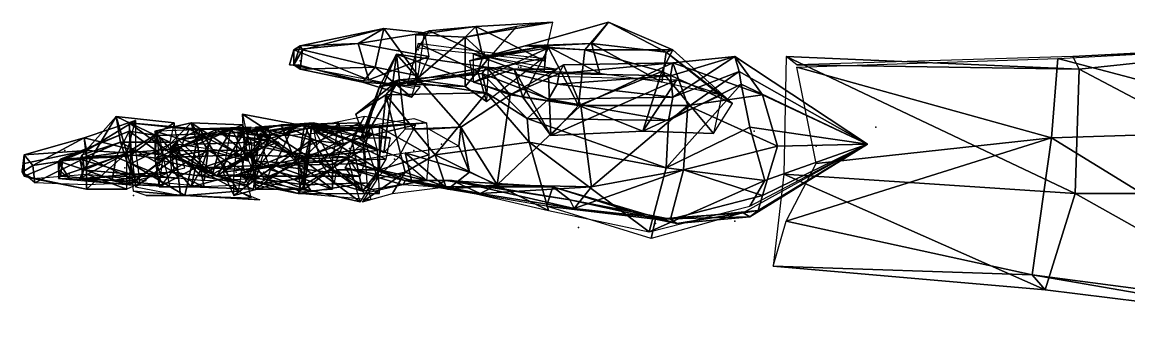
# Model space of a CAD drawing. Extents: x 4.9 to 9.1, y -6.1 to 13.5.
# Drawn here: x 5.632 to 6.493, y -3.671 to -3.438 of the extents above; entities that cross this region are included whole.
import ezdxf

# ---------------------------------------------------------------- set-up
doc = ezdxf.new("R2010")
doc.units = 0
doc.layers.get('0').update_dxf_attribs({"linetype": 'CONTINUOUS'})

msp = doc.modelspace()

# ---------------------------------------------------------------- linework, layer by layer
at = {"color": 0}
for p in [(5.93986, -3.45953, -2.27), (5.84819, -3.46786, -2.295), (5.93653, -3.46786, -2.30167), (5.93653, -3.46953, -2.30167), (5.93819, -3.46786, -2.27167), (6.01819, -3.47286, -2.29833), (6.01986, -3.47286, -2.31), (5.93319, -3.47453, -2.33333), (6.07986, -3.47786, -2.41167), (5.73153, -3.52453, -2.50333), (5.74986, -3.51953, -2.58667), (5.80653, -3.52453, -2.35167), (6.20153, -3.52286, -2.34), (6.29653, -3.51953, -2.44333), (5.73986, -3.52953, -2.36167), (5.74319, -3.53286, -2.365), (5.80653, -3.53286, -2.49667), (5.81486, -3.53286, -2.57667), (5.95819, -3.53286, -2.585), (5.66486, -3.53786, -2.58667), (5.71653, -3.54119, -2.46333), (5.74319, -3.53786, -2.39167), (5.74319, -3.53786, -2.39167), (5.79653, -3.54119, -2.48333), (5.80486, -3.54119, -2.37667), (5.80486, -3.54119, -2.37667), (5.81653, -3.54119, -2.58), (5.85486, -3.53786, -2.54667), (5.87819, -3.53953, -2.44333), (5.88653, -3.53619, -2.50167), (5.88819, -3.53453, -2.44167), (5.90486, -3.53953, -2.505), (5.93653, -3.53786, -2.555), (6.24986, -3.53453, -2.445), (6.24986, -3.53453, -2.445), (5.67819, -3.54453, -2.39167), (5.71153, -3.55119, -2.43833), (5.71653, -3.54453, -2.46333), (5.73819, -3.54453, -2.52333), (5.73819, -3.54953, -2.41167), (5.74153, -3.54453, -2.52167), (5.78819, -3.54786, -2.43), (5.79319, -3.54786, -2.45667), (5.81153, -3.54453, -2.52167), (5.81153, -3.54453, -2.52), (5.87653, -3.54286, -2.56), (5.87653, -3.54953, -2.55833), (5.89653, -3.54786, -2.37), (5.92153, -3.54453, -2.54), (5.63153, -3.55286, -2.47), (5.66819, -3.55619, -2.53167), (5.79819, -3.55453, -2.45333), (5.80153, -3.55619, -2.40333), (5.81986, -3.55453, -2.54333), (5.88819, -3.55453, -2.36833), (5.71819, -3.57286, -2.475), (6.18653, -3.59286, -2.375), (6.06486, -3.59786, -2.41333), (6.12486, -3.59453, -2.395), (6.12486, -3.59453, -2.395)]:
    msp.add_point(p, dxfattribs=at)
for points in [[(6.04486, -3.43786, -2.30333), (5.97653, -3.44953, -2.32), (5.98486, -3.44119, -2.3)], [(5.97653, -3.44953, -2.32), (6.04486, -3.43786, -2.30333), (6.01653, -3.44119, -2.33333)], [(5.98486, -3.44119, -2.3), (6.03819, -3.46786, -2.27667), (6.04486, -3.43786, -2.30333)], [(6.02319, -3.45619, -2.34333), (6.08819, -3.43786, -2.35), (6.07486, -3.45453, -2.38667)], [(6.02319, -3.45619, -2.34333), (6.06986, -3.45953, -2.28667), (6.08819, -3.43786, -2.35)], [(6.13819, -3.45953, -2.35333), (6.08819, -3.43786, -2.35), (6.06986, -3.45953, -2.28667)], [(6.13319, -3.46119, -2.39), (6.07486, -3.45453, -2.38667), (6.08819, -3.43786, -2.35)], [(6.08819, -3.43786, -2.35), (6.13819, -3.45953, -2.35333), (6.13319, -3.46119, -2.39)], [(5.91319, -3.44286, -2.27833), (5.84819, -3.45619, -2.3), (5.84986, -3.45953, -2.29)], [(5.84819, -3.45619, -2.3), (5.91319, -3.44286, -2.27833), (5.89319, -3.45453, -2.32667)], [(5.84986, -3.45953, -2.29), (5.90653, -3.47286, -2.27667), (5.91319, -3.44286, -2.27833)], [(5.94486, -3.44619, -2.28333), (5.89319, -3.45453, -2.32667), (5.91319, -3.44286, -2.27833)], [(5.89319, -3.45453, -2.32667), (5.94486, -3.44619, -2.28333), (5.94819, -3.46453, -2.325)], [(5.93986, -3.47953, -2.27167), (5.91319, -3.44286, -2.27833), (5.90653, -3.47286, -2.27667)], [(5.91319, -3.44286, -2.27833), (5.93986, -3.47953, -2.27167), (5.94486, -3.44619, -2.28333)], [(5.98486, -3.44119, -2.3), (5.93819, -3.44786, -2.325), (5.94819, -3.44453, -2.29833)], [(5.93819, -3.44786, -2.325), (5.98486, -3.44119, -2.3), (5.97653, -3.44953, -2.32)], [(5.98986, -3.46286, -2.27667), (5.94819, -3.44453, -2.29833), (5.93986, -3.45786, -2.27833)], [(5.94819, -3.44453, -2.29833), (5.98986, -3.46286, -2.27667), (5.98486, -3.44119, -2.3)], [(5.97653, -3.44953, -2.32), (6.01653, -3.44119, -2.33333), (5.99486, -3.46619, -2.335)], [(6.03819, -3.46786, -2.27667), (5.98486, -3.44119, -2.3), (5.98986, -3.46286, -2.27667)], [(5.89319, -3.45453, -2.32667), (5.84319, -3.45953, -2.30833), (5.84819, -3.45619, -2.3)], [(5.84319, -3.45953, -2.30833), (5.89319, -3.45453, -2.32667), (5.90153, -3.48286, -2.325)], [(5.84319, -3.47119, -2.30333), (5.84819, -3.45619, -2.3), (5.84319, -3.45953, -2.30833)], [(5.84319, -3.47119, -2.30333), (5.84986, -3.45953, -2.29), (5.84819, -3.45619, -2.3)], [(5.94819, -3.46453, -2.325), (5.90153, -3.48286, -2.325), (5.89319, -3.45453, -2.32667)], [(5.98653, -3.47619, -2.27333), (5.93986, -3.45453, -2.275), (5.93153, -3.48619, -2.27667)], [(5.97653, -3.44953, -2.32), (5.93819, -3.48286, -2.32667), (5.93819, -3.44786, -2.325)], [(5.93819, -3.48286, -2.32667), (5.97653, -3.44953, -2.32), (5.97653, -3.48786, -2.32)], [(5.93986, -3.45453, -2.275), (5.98653, -3.47619, -2.27333), (5.99153, -3.46119, -2.275)], [(5.99486, -3.46619, -2.335), (5.97653, -3.48786, -2.32), (5.97653, -3.44953, -2.32)], [(6.03986, -3.45619, -2.385), (5.99153, -3.46453, -2.38167), (5.97986, -3.46786, -2.35833)], [(5.97986, -3.46786, -2.35833), (6.02319, -3.45619, -2.34333), (6.03986, -3.45619, -2.385)], [(5.97986, -3.46786, -2.35833), (6.04153, -3.45786, -2.28167), (6.02319, -3.45619, -2.34333)], [(5.99153, -3.46453, -2.38167), (6.03986, -3.45619, -2.385), (6.03819, -3.47619, -2.41)], [(6.07486, -3.45453, -2.38667), (6.03986, -3.45619, -2.385), (6.02319, -3.45619, -2.34333)], [(6.06986, -3.45953, -2.28667), (6.02319, -3.45619, -2.34333), (6.04153, -3.45786, -2.28167)], [(6.08153, -3.47786, -2.41833), (6.03819, -3.47619, -2.41), (6.03986, -3.45619, -2.385)], [(6.03986, -3.45619, -2.385), (6.07486, -3.45453, -2.38667), (6.08153, -3.47786, -2.41833)], [(6.12986, -3.48453, -2.41833), (6.08153, -3.47786, -2.41833), (6.07486, -3.45453, -2.38667)], [(6.07486, -3.45453, -2.38667), (6.13319, -3.46119, -2.39), (6.12986, -3.48453, -2.41833)], [(6.43819, -3.46619, -2.465), (6.65486, -3.45453, -2.46833), (6.64653, -3.52119, -2.53)], [(6.44986, -3.46453, -2.46167), (6.64319, -3.45453, -2.335), (6.65486, -3.45619, -2.47)], [(6.64319, -3.45453, -2.335), (6.44986, -3.46453, -2.46167), (6.45486, -3.47453, -2.35333)], [(6.45486, -3.47453, -2.35333), (6.63819, -3.57119, -2.285), (6.64319, -3.45453, -2.335)], [(5.84319, -3.47119, -2.30333), (5.84319, -3.45953, -2.30833), (5.83986, -3.47119, -2.31167)], [(5.90153, -3.48286, -2.325), (5.83986, -3.47119, -2.31167), (5.84319, -3.45953, -2.30833)], [(5.84319, -3.47119, -2.30333), (5.84819, -3.47453, -2.28833), (5.84986, -3.45953, -2.29)], [(5.90653, -3.47286, -2.27667), (5.84986, -3.45953, -2.29), (5.84819, -3.47453, -2.28833)], [(5.92319, -3.46286, -2.51), (5.91319, -3.53953, -2.53167), (5.89486, -3.52953, -2.47)], [(5.89486, -3.52953, -2.47), (5.90986, -3.48786, -2.43333), (5.92319, -3.46286, -2.51)], [(5.90153, -3.48286, -2.325), (5.94819, -3.46453, -2.325), (5.93653, -3.48953, -2.32167)], [(5.99319, -3.47286, -2.47833), (5.92319, -3.46286, -2.51), (5.90986, -3.48786, -2.43333)], [(5.92319, -3.46286, -2.51), (5.92986, -3.52119, -2.535), (5.91319, -3.53953, -2.53167)], [(5.92986, -3.52119, -2.535), (5.92319, -3.46286, -2.51), (5.97319, -3.51953, -2.57167)], [(6.01153, -3.49453, -2.575), (5.97319, -3.51953, -2.57167), (5.92319, -3.46286, -2.51)], [(5.92319, -3.46286, -2.51), (5.99319, -3.47286, -2.47833), (6.01153, -3.49453, -2.575)], [(6.04153, -3.45786, -2.28167), (5.97986, -3.46786, -2.35833), (5.98319, -3.48453, -2.34)], [(5.98319, -3.48453, -2.34), (6.02153, -3.49619, -2.28), (6.04153, -3.45786, -2.28167)], [(6.01486, -3.47453, -2.34167), (5.98319, -3.48453, -2.34), (5.98319, -3.46286, -2.38333)], [(5.98319, -3.46286, -2.38333), (6.04819, -3.47453, -2.405), (6.01486, -3.47453, -2.34167)], [(6.03653, -3.46619, -2.27833), (5.99153, -3.46119, -2.275), (5.98653, -3.47619, -2.27333)], [(6.06486, -3.50286, -2.28667), (6.04153, -3.45786, -2.28167), (6.02153, -3.49619, -2.28)], [(6.04153, -3.45786, -2.28167), (6.06486, -3.50286, -2.28667), (6.06986, -3.45953, -2.28667)], [(6.12986, -3.47619, -2.29833), (6.06986, -3.45953, -2.28667), (6.06486, -3.50286, -2.28667)], [(6.06986, -3.45953, -2.28667), (6.12986, -3.47619, -2.29833), (6.13819, -3.45953, -2.35333)], [(6.18486, -3.50119, -2.35333), (6.13819, -3.45953, -2.35333), (6.12986, -3.47619, -2.29833)], [(6.17486, -3.49453, -2.38), (6.12986, -3.48453, -2.41833), (6.13319, -3.46119, -2.39)], [(6.18486, -3.50119, -2.35333), (6.13319, -3.46119, -2.39), (6.13819, -3.45953, -2.35333)], [(6.13319, -3.46119, -2.39), (6.18486, -3.50119, -2.35333), (6.17486, -3.49453, -2.38)], [(6.18653, -3.46453, -2.44333), (6.13653, -3.47953, -2.39667), (6.13819, -3.49619, -2.38)], [(6.18653, -3.46453, -2.44333), (6.13819, -3.46953, -2.43667), (6.13653, -3.47953, -2.39667)], [(6.13819, -3.46953, -2.43667), (6.18653, -3.46453, -2.44333), (6.20819, -3.49453, -2.51833)], [(6.13819, -3.49619, -2.38), (6.18986, -3.47619, -2.4), (6.18653, -3.46453, -2.44333)], [(6.28986, -3.53286, -2.44667), (6.18653, -3.46453, -2.44333), (6.18986, -3.47619, -2.4)], [(6.28986, -3.53286, -2.44667), (6.20819, -3.49453, -2.51833), (6.18653, -3.46453, -2.44333)], [(6.45153, -3.57119, -2.32), (6.22653, -3.46453, -2.35667), (6.22486, -3.55619, -2.345)], [(6.22653, -3.46453, -2.35667), (6.45153, -3.57119, -2.32), (6.45486, -3.47453, -2.35333)], [(6.45486, -3.47453, -2.35333), (6.23486, -3.47119, -2.47167), (6.22653, -3.46453, -2.35667)], [(6.23486, -3.47119, -2.47167), (6.45486, -3.47453, -2.35333), (6.44986, -3.46453, -2.46167)], [(5.84319, -3.47119, -2.30333), (5.84653, -3.47119, -2.30833), (5.84819, -3.47453, -2.28833)], [(5.89653, -3.48453, -2.29167), (5.84819, -3.47453, -2.28833), (5.84653, -3.47119, -2.30833)], [(5.84653, -3.47119, -2.30833), (5.89319, -3.48286, -2.32167), (5.89653, -3.48453, -2.29167)], [(5.84819, -3.47453, -2.28833), (5.89653, -3.48453, -2.29167), (5.90653, -3.47286, -2.27667)], [(5.93486, -3.49619, -2.29), (5.90653, -3.47286, -2.27667), (5.89653, -3.48453, -2.29167)], [(5.90653, -3.47286, -2.27667), (5.93486, -3.49619, -2.29), (5.93986, -3.47953, -2.27167)], [(5.90986, -3.48786, -2.43333), (5.98986, -3.47786, -2.39833), (5.99319, -3.47286, -2.47833)], [(5.97653, -3.48786, -2.32), (5.99486, -3.46619, -2.335), (5.99319, -3.49953, -2.31833)], [(5.98653, -3.47619, -2.27333), (5.99319, -3.49953, -2.31833), (6.03653, -3.46619, -2.27833)], [(6.04153, -3.49786, -2.37), (5.99319, -3.47286, -2.47833), (5.98986, -3.47786, -2.39833)], [(6.04986, -3.47786, -2.43333), (6.01153, -3.49453, -2.575), (5.99319, -3.47286, -2.47833)], [(5.99319, -3.47286, -2.47833), (6.04819, -3.48619, -2.39333), (6.04986, -3.47786, -2.43333)], [(5.99319, -3.47286, -2.47833), (6.04153, -3.49786, -2.37), (6.04819, -3.48619, -2.39333)], [(6.01153, -3.49453, -2.575), (6.05319, -3.47119, -2.48), (6.06653, -3.50286, -2.555)], [(6.01153, -3.49453, -2.575), (6.04986, -3.47786, -2.43333), (6.05319, -3.47119, -2.48)], [(6.13819, -3.46953, -2.43667), (6.05319, -3.47119, -2.48), (6.04986, -3.47786, -2.43333)], [(6.04986, -3.47786, -2.43333), (6.13653, -3.47953, -2.39667), (6.13819, -3.46953, -2.43667)], [(6.13819, -3.46953, -2.43667), (6.06653, -3.50286, -2.555), (6.05319, -3.47119, -2.48)], [(6.06653, -3.50286, -2.555), (6.13819, -3.46953, -2.43667), (6.14986, -3.50286, -2.54)], [(6.20819, -3.49453, -2.51833), (6.14986, -3.50286, -2.54), (6.13819, -3.46953, -2.43667)], [(6.23486, -3.47286, -2.47), (6.43819, -3.46619, -2.465), (6.43319, -3.52786, -2.51833)], [(6.43319, -3.52786, -2.51833), (6.24986, -3.54786, -2.505), (6.23486, -3.47286, -2.47)], [(6.64653, -3.52119, -2.53), (6.43319, -3.52786, -2.51833), (6.43819, -3.46619, -2.465)], [(5.98986, -3.47786, -2.39833), (5.90986, -3.48786, -2.43333), (5.92486, -3.48286, -2.41167)], [(5.92486, -3.48286, -2.41167), (5.99319, -3.49286, -2.37333), (5.98986, -3.47786, -2.39833)], [(5.93153, -3.48619, -2.27667), (5.97653, -3.48786, -2.32), (5.98653, -3.47619, -2.27333)], [(5.99319, -3.49953, -2.31833), (5.98653, -3.47619, -2.27333), (5.97653, -3.48786, -2.32)], [(5.98319, -3.48453, -2.34), (6.01486, -3.47453, -2.34167), (6.02153, -3.49619, -2.28)], [(6.02486, -3.51286, -2.30833), (5.98986, -3.47786, -2.39833), (5.99319, -3.49286, -2.37333)], [(5.98986, -3.47786, -2.39833), (6.02486, -3.51286, -2.30833), (6.04153, -3.49786, -2.37)], [(6.04153, -3.47953, -2.44), (6.01486, -3.47453, -2.34167), (6.04819, -3.47453, -2.405)], [(6.04319, -3.52619, -2.29667), (6.02153, -3.49619, -2.28), (6.01486, -3.47453, -2.34167)], [(6.01486, -3.47453, -2.34167), (6.04153, -3.47953, -2.44), (6.04319, -3.52619, -2.29667)], [(6.14153, -3.48286, -2.415), (6.04319, -3.52619, -2.29667), (6.04153, -3.47953, -2.44)], [(6.13653, -3.47953, -2.39667), (6.04986, -3.47786, -2.43333), (6.04819, -3.48619, -2.39333)], [(6.04819, -3.48619, -2.39333), (6.13819, -3.49619, -2.38), (6.13653, -3.47953, -2.39667)], [(6.06486, -3.50286, -2.28667), (6.11486, -3.52286, -2.305), (6.12986, -3.47619, -2.29833)], [(6.16986, -3.52453, -2.33167), (6.12986, -3.47619, -2.29833), (6.11486, -3.52286, -2.305)], [(6.12986, -3.47619, -2.29833), (6.16986, -3.52453, -2.33167), (6.18486, -3.50119, -2.35333)], [(6.18986, -3.47619, -2.4), (6.13819, -3.49619, -2.38), (6.13486, -3.51453, -2.34167)], [(6.13486, -3.51453, -2.34167), (6.19153, -3.48619, -2.38667), (6.18986, -3.47619, -2.4)], [(6.28986, -3.53286, -2.44667), (6.18986, -3.47619, -2.4), (6.19153, -3.48619, -2.38667)], [(6.63819, -3.57119, -2.285), (6.45486, -3.47453, -2.35333), (6.45153, -3.57119, -2.32)], [(5.92486, -3.48286, -2.41167), (5.89819, -3.52786, -2.41167), (5.89153, -3.50953, -2.36167)], [(5.89153, -3.50953, -2.36167), (5.91486, -3.49453, -2.36333), (5.92486, -3.48286, -2.41167)], [(5.94153, -3.48786, -2.32833), (5.89653, -3.48453, -2.29167), (5.89319, -3.48286, -2.32167)], [(5.90986, -3.48786, -2.43333), (5.89486, -3.52953, -2.47), (5.89819, -3.52786, -2.41167)], [(5.89653, -3.48453, -2.29167), (5.94153, -3.48786, -2.32833), (5.93486, -3.49619, -2.29)], [(5.89819, -3.52786, -2.41167), (5.92486, -3.48286, -2.41167), (5.90986, -3.48786, -2.43333)], [(5.99319, -3.49286, -2.37333), (5.92486, -3.48286, -2.41167), (5.91486, -3.49453, -2.36333)], [(5.97653, -3.48786, -2.32), (5.93153, -3.48619, -2.27667), (5.93819, -3.48286, -2.32667)], [(6.13819, -3.49619, -2.38), (6.04819, -3.48619, -2.39333), (6.04153, -3.49786, -2.37)], [(6.04319, -3.52619, -2.29667), (6.14153, -3.48286, -2.415), (6.11486, -3.52286, -2.305)], [(6.17653, -3.49453, -2.39), (6.11486, -3.52286, -2.305), (6.14153, -3.48286, -2.415)], [(6.19153, -3.48619, -2.38667), (6.13486, -3.51453, -2.34167), (6.13319, -3.55119, -2.32167)], [(6.13319, -3.55119, -2.32167), (6.19819, -3.51953, -2.35833), (6.19153, -3.48619, -2.38667)], [(6.28986, -3.53286, -2.44667), (6.19153, -3.48619, -2.38667), (6.19819, -3.51953, -2.35833)], [(5.91486, -3.49453, -2.36333), (5.89153, -3.50953, -2.36167), (5.90819, -3.55953, -2.345)], [(5.90819, -3.55953, -2.345), (5.92986, -3.55453, -2.34), (5.91486, -3.49453, -2.36333)], [(5.91486, -3.49453, -2.36333), (5.95319, -3.54119, -2.335), (5.99319, -3.49286, -2.37333)], [(5.95319, -3.54119, -2.335), (5.91486, -3.49453, -2.36333), (5.92986, -3.55453, -2.34)], [(6.02653, -3.53119, -2.30667), (5.99319, -3.49286, -2.37333), (5.95319, -3.54119, -2.335)], [(5.97319, -3.51953, -2.57167), (6.01153, -3.49453, -2.575), (6.00153, -3.56453, -2.575)], [(5.99319, -3.49286, -2.37333), (6.02653, -3.53119, -2.30667), (6.02486, -3.51286, -2.30833)], [(6.06653, -3.50286, -2.555), (6.00153, -3.56453, -2.575), (6.01153, -3.49453, -2.575)], [(6.02153, -3.49619, -2.28), (6.04319, -3.52619, -2.29667), (6.06486, -3.50286, -2.28667)], [(6.13486, -3.51453, -2.34167), (6.04153, -3.49786, -2.37), (6.02486, -3.51286, -2.30833)], [(6.04153, -3.49786, -2.37), (6.13486, -3.51453, -2.34167), (6.13819, -3.49619, -2.38)], [(6.11486, -3.52286, -2.305), (6.17653, -3.49453, -2.39), (6.16986, -3.52453, -2.33167)], [(6.14986, -3.50286, -2.54), (6.20819, -3.49453, -2.51833), (6.21986, -3.53453, -2.52)], [(6.28986, -3.53286, -2.44667), (6.21986, -3.53453, -2.52), (6.20819, -3.49453, -2.51833)], [(6.00153, -3.56453, -2.575), (6.06653, -3.50286, -2.555), (6.07486, -3.56619, -2.565)], [(6.11486, -3.52286, -2.305), (6.06486, -3.50286, -2.28667), (6.04319, -3.52619, -2.29667)], [(6.14986, -3.50286, -2.54), (6.07486, -3.56619, -2.565), (6.06653, -3.50286, -2.555)], [(6.07486, -3.56619, -2.565), (6.14986, -3.50286, -2.54), (6.14653, -3.55286, -2.54333)], [(6.21986, -3.53453, -2.52), (6.14653, -3.55286, -2.54333), (6.14986, -3.50286, -2.54)], [(5.70486, -3.51119, -2.38167), (5.67819, -3.54119, -2.38167), (5.67986, -3.55286, -2.37833)], [(5.67819, -3.54119, -2.38167), (5.70486, -3.51119, -2.38167), (5.70819, -3.53119, -2.41333)], [(5.67986, -3.55286, -2.37833), (5.71319, -3.53953, -2.365), (5.70486, -3.51119, -2.38167)], [(5.71986, -3.51453, -2.47833), (5.67986, -3.52786, -2.48167), (5.68153, -3.53786, -2.44)], [(5.67986, -3.52786, -2.48167), (5.71986, -3.51453, -2.47833), (5.71986, -3.53786, -2.48667)], [(5.68153, -3.53786, -2.44), (5.71319, -3.53953, -2.435), (5.71986, -3.51453, -2.47833)], [(5.74986, -3.51619, -2.37333), (5.70486, -3.51119, -2.38167), (5.71319, -3.53953, -2.365)], [(5.74653, -3.53119, -2.41333), (5.70819, -3.53119, -2.41333), (5.70486, -3.51119, -2.38167)], [(5.70486, -3.51119, -2.38167), (5.74986, -3.51619, -2.37333), (5.74653, -3.53119, -2.41333)], [(5.71319, -3.53953, -2.365), (5.75319, -3.53619, -2.35667), (5.74986, -3.51619, -2.37333)], [(5.75153, -3.54286, -2.43167), (5.71486, -3.51619, -2.45833), (5.71653, -3.53786, -2.43667)], [(5.76986, -3.52119, -2.47833), (5.71653, -3.54786, -2.48667), (5.71486, -3.51619, -2.45833)], [(5.71486, -3.51619, -2.45833), (5.76153, -3.52119, -2.46167), (5.76986, -3.52119, -2.47833)], [(5.71486, -3.51619, -2.45833), (5.75153, -3.54286, -2.43167), (5.76153, -3.52119, -2.46167)], [(5.76319, -3.51619, -2.375), (5.73486, -3.52286, -2.36833), (5.73486, -3.54453, -2.35833)], [(5.73486, -3.52286, -2.36833), (5.76319, -3.51619, -2.375), (5.76819, -3.53286, -2.41333)], [(5.73486, -3.54453, -2.35833), (5.77653, -3.53786, -2.35667), (5.76319, -3.51619, -2.375)], [(5.80819, -3.54619, -2.35167), (5.76319, -3.51619, -2.375), (5.77653, -3.53786, -2.35667)], [(5.80319, -3.51786, -2.36667), (5.76819, -3.53286, -2.41333), (5.76319, -3.51619, -2.375)], [(5.76319, -3.51619, -2.375), (5.80819, -3.54619, -2.35167), (5.80319, -3.51786, -2.36667)], [(5.85653, -3.51953, -2.36333), (5.80319, -3.50953, -2.36333), (5.80819, -3.53286, -2.35333)], [(5.85486, -3.54286, -2.405), (5.80486, -3.54119, -2.40667), (5.80319, -3.50953, -2.36333)], [(5.80319, -3.50953, -2.36333), (5.85653, -3.51953, -2.36333), (5.85486, -3.54286, -2.405)], [(5.85819, -3.51619, -2.525), (5.81319, -3.51953, -2.53833), (5.81486, -3.52786, -2.5)], [(5.81319, -3.51953, -2.53833), (5.85819, -3.51619, -2.525), (5.85153, -3.54619, -2.54)], [(5.81486, -3.52786, -2.5), (5.85819, -3.51953, -2.49333), (5.85819, -3.51619, -2.525)], [(5.89486, -3.51619, -2.465), (5.84153, -3.53953, -2.47), (5.83319, -3.51786, -2.47)], [(5.83319, -3.51786, -2.47), (5.89819, -3.52119, -2.42333), (5.89486, -3.51619, -2.465)], [(5.84153, -3.53953, -2.47), (5.89486, -3.51619, -2.465), (5.88486, -3.54286, -2.46833)], [(5.87819, -3.51619, -2.55333), (5.85153, -3.51786, -2.56167), (5.84653, -3.54786, -2.54833)], [(5.84653, -3.54786, -2.54833), (5.87319, -3.54619, -2.54167), (5.87819, -3.51619, -2.55333)], [(5.91486, -3.54453, -2.525), (5.85153, -3.54619, -2.54), (5.85819, -3.51619, -2.525)], [(5.85153, -3.51786, -2.56167), (5.87819, -3.51619, -2.55333), (5.88153, -3.53286, -2.59167)], [(5.85819, -3.51953, -2.555), (5.88819, -3.52953, -2.54167), (5.89819, -3.51119, -2.555)], [(5.89819, -3.52786, -2.48833), (5.85819, -3.51619, -2.525), (5.85819, -3.51953, -2.49333)], [(5.85819, -3.51619, -2.525), (5.91819, -3.52786, -2.515), (5.91486, -3.54453, -2.525)], [(5.85819, -3.51619, -2.525), (5.89819, -3.52786, -2.48833), (5.91819, -3.52786, -2.515)], [(5.93819, -3.51786, -2.53833), (5.89819, -3.51119, -2.555), (5.88819, -3.52953, -2.54167)], [(5.89319, -3.51953, -2.55333), (5.93653, -3.51286, -2.53833), (5.94653, -3.51619, -2.56667)], [(5.94653, -3.51619, -2.56667), (5.90986, -3.51953, -2.58167), (5.89319, -3.51953, -2.55333)], [(5.90986, -3.51953, -2.58167), (5.94653, -3.51619, -2.56667), (5.94819, -3.54119, -2.58333)], [(6.13319, -3.55119, -2.32167), (6.02486, -3.51286, -2.30833), (6.02653, -3.53119, -2.30667)], [(6.02486, -3.51286, -2.30833), (6.13319, -3.55119, -2.32167), (6.13486, -3.51453, -2.34167)], [(5.71486, -3.52286, -2.51667), (5.66153, -3.54453, -2.53333), (5.66319, -3.54453, -2.51667)], [(5.66153, -3.54453, -2.53333), (5.71486, -3.52286, -2.51667), (5.71653, -3.54119, -2.55)], [(5.66319, -3.54453, -2.51667), (5.70486, -3.54286, -2.50333), (5.71486, -3.52286, -2.51667)], [(5.73819, -3.53953, -2.49833), (5.71486, -3.52286, -2.51667), (5.70486, -3.54286, -2.50333)], [(5.73653, -3.52619, -2.51333), (5.71653, -3.54119, -2.55), (5.71486, -3.52286, -2.51667)], [(5.71486, -3.52286, -2.51667), (5.73819, -3.53953, -2.49833), (5.73653, -3.52619, -2.51333)], [(5.71653, -3.54786, -2.48667), (5.76986, -3.52119, -2.47833), (5.75819, -3.57286, -2.48167)], [(5.78319, -3.52119, -2.505), (5.73653, -3.52286, -2.51667), (5.73486, -3.54453, -2.5)], [(5.73486, -3.54453, -2.5), (5.76653, -3.55119, -2.49667), (5.78319, -3.52119, -2.505)], [(5.76819, -3.53286, -2.41333), (5.74653, -3.53619, -2.41333), (5.73486, -3.52286, -2.36833)], [(5.77986, -3.52453, -2.535), (5.73819, -3.52619, -2.54667), (5.73653, -3.52619, -2.515)], [(5.73653, -3.52619, -2.515), (5.78153, -3.52453, -2.50333), (5.77986, -3.52453, -2.535)], [(5.77986, -3.52453, -2.535), (5.74153, -3.54119, -2.55333), (5.73819, -3.52619, -2.54667)], [(5.74153, -3.54119, -2.55333), (5.77986, -3.52453, -2.535), (5.77153, -3.55119, -2.55167)], [(5.79486, -3.52119, -2.57333), (5.75319, -3.52953, -2.58667), (5.74653, -3.53786, -2.58)], [(5.74653, -3.53786, -2.58), (5.78486, -3.53786, -2.56333), (5.79486, -3.52119, -2.57333)], [(5.80153, -3.54119, -2.42667), (5.76153, -3.52119, -2.46167), (5.75153, -3.54286, -2.43167)], [(5.75319, -3.52953, -2.58667), (5.79486, -3.52119, -2.57333), (5.80486, -3.52286, -2.59833)], [(5.80486, -3.52286, -2.59833), (5.75319, -3.52953, -2.59333), (5.75319, -3.52953, -2.58667)], [(5.75319, -3.52953, -2.59333), (5.80486, -3.52286, -2.59833), (5.78319, -3.55786, -2.59167)], [(5.79986, -3.56953, -2.48), (5.75819, -3.57286, -2.48167), (5.76986, -3.52119, -2.47833)], [(5.76153, -3.52119, -2.46167), (5.80986, -3.51953, -2.44667), (5.80819, -3.52119, -2.45833)], [(5.76153, -3.52119, -2.46167), (5.80153, -3.54119, -2.42667), (5.80986, -3.51953, -2.44667)], [(5.80819, -3.52119, -2.45833), (5.76986, -3.52119, -2.47833), (5.76153, -3.52119, -2.46167)], [(5.81653, -3.54953, -2.48667), (5.78319, -3.52119, -2.505), (5.76653, -3.55119, -2.49667)], [(5.76819, -3.53286, -2.41333), (5.80319, -3.51786, -2.36667), (5.80986, -3.53119, -2.40833)], [(5.76986, -3.52119, -2.47833), (5.80819, -3.52119, -2.45833), (5.79986, -3.56953, -2.48)], [(5.83153, -3.53119, -2.53833), (5.77153, -3.55119, -2.55167), (5.77986, -3.52453, -2.535)], [(5.82319, -3.52953, -2.5), (5.77986, -3.52453, -2.535), (5.78153, -3.52453, -2.50333)], [(5.77986, -3.52453, -2.535), (5.82319, -3.52953, -2.5), (5.83153, -3.53119, -2.53833)], [(5.78319, -3.52119, -2.505), (5.81653, -3.54953, -2.48667), (5.82319, -3.52786, -2.49667)], [(5.82486, -3.52786, -2.6), (5.78319, -3.55786, -2.59167), (5.80486, -3.52286, -2.59833)], [(5.80653, -3.54453, -2.55333), (5.79486, -3.52119, -2.57333), (5.78486, -3.53786, -2.56333)], [(5.84153, -3.52119, -2.43333), (5.79319, -3.52453, -2.44), (5.78819, -3.55453, -2.42667)], [(5.78819, -3.55453, -2.42667), (5.82819, -3.54953, -2.42333), (5.84153, -3.52119, -2.43333)], [(5.82319, -3.51953, -2.565), (5.80486, -3.52286, -2.59833), (5.79486, -3.52119, -2.57333)], [(5.79486, -3.52119, -2.57333), (5.80653, -3.54453, -2.55333), (5.82319, -3.51953, -2.565)], [(5.83319, -3.51786, -2.47), (5.79986, -3.52619, -2.47667), (5.79986, -3.52453, -2.43833)], [(5.79986, -3.52619, -2.47667), (5.83319, -3.51786, -2.47), (5.84153, -3.53953, -2.47)], [(5.79986, -3.52453, -2.43833), (5.83653, -3.52619, -2.435), (5.83319, -3.51786, -2.47)], [(5.80486, -3.52286, -2.59833), (5.82319, -3.51953, -2.565), (5.82319, -3.52119, -2.59)], [(5.80486, -3.52286, -2.59833), (5.82319, -3.52119, -2.59), (5.82486, -3.52786, -2.6)], [(5.80819, -3.53286, -2.35333), (5.85486, -3.54286, -2.35167), (5.85653, -3.51953, -2.36333)], [(5.85153, -3.54619, -2.54), (5.81153, -3.55286, -2.54667), (5.81319, -3.51953, -2.53833)], [(5.84653, -3.54786, -2.54833), (5.81986, -3.52286, -2.56333), (5.81153, -3.54619, -2.555)], [(5.85153, -3.51786, -2.56167), (5.81319, -3.51953, -2.58333), (5.81986, -3.52286, -2.56333)], [(5.81319, -3.51953, -2.58333), (5.85153, -3.51786, -2.56167), (5.85653, -3.52953, -2.59833)], [(5.85653, -3.52953, -2.59833), (5.82486, -3.55286, -2.59833), (5.81319, -3.51953, -2.58333)], [(5.84653, -3.54453, -2.48667), (5.81653, -3.52453, -2.5), (5.81319, -3.55119, -2.49)], [(5.81653, -3.52453, -2.5), (5.84653, -3.54453, -2.48667), (5.85486, -3.51786, -2.49333)], [(5.81986, -3.52286, -2.56333), (5.84653, -3.54786, -2.54833), (5.85153, -3.51786, -2.56167)], [(5.89819, -3.54786, -2.41), (5.84153, -3.52119, -2.43333), (5.82819, -3.54953, -2.42333)], [(5.89819, -3.52119, -2.42333), (5.83319, -3.51786, -2.47), (5.83653, -3.52619, -2.435)], [(5.84153, -3.52119, -2.43333), (5.89819, -3.54786, -2.41), (5.89653, -3.51953, -2.425)], [(5.90486, -3.52453, -2.48833), (5.85486, -3.51786, -2.49333), (5.84653, -3.54453, -2.48667)], [(5.84653, -3.54453, -2.48667), (5.88486, -3.54286, -2.47667), (5.90486, -3.52453, -2.48833)], [(5.88153, -3.53286, -2.59167), (5.85653, -3.52953, -2.59833), (5.85153, -3.51786, -2.56167)], [(5.90319, -3.51786, -2.36333), (5.85486, -3.54286, -2.405), (5.85653, -3.51953, -2.36333)], [(5.85486, -3.54286, -2.405), (5.90319, -3.51786, -2.36333), (5.89819, -3.53619, -2.40167)], [(5.90819, -3.53786, -2.345), (5.85653, -3.51953, -2.36333), (5.85486, -3.54286, -2.35167)], [(5.85653, -3.51953, -2.36333), (5.90819, -3.53786, -2.345), (5.90319, -3.51786, -2.36333)], [(5.88819, -3.52953, -2.54167), (5.85819, -3.51953, -2.555), (5.86319, -3.54619, -2.54333)], [(5.90986, -3.51953, -2.58167), (5.85986, -3.52286, -2.58833), (5.86153, -3.52119, -2.55833)], [(5.85986, -3.52286, -2.58833), (5.90986, -3.51953, -2.58167), (5.90986, -3.55286, -2.59)], [(5.90986, -3.55286, -2.59), (5.87653, -3.55286, -2.595), (5.85986, -3.52286, -2.58833)], [(5.86153, -3.52119, -2.55833), (5.89319, -3.51953, -2.55333), (5.90986, -3.51953, -2.58167)], [(5.88819, -3.52953, -2.54167), (5.92486, -3.54286, -2.53167), (5.93819, -3.51786, -2.53833)], [(5.94819, -3.54119, -2.58333), (5.90986, -3.55286, -2.59), (5.90986, -3.51953, -2.58167)], [(5.97319, -3.51953, -2.57167), (5.94819, -3.52119, -2.58333), (5.92986, -3.52119, -2.535)], [(5.97319, -3.51953, -2.57167), (5.97153, -3.53453, -2.57833), (5.94819, -3.52119, -2.58333)], [(5.97153, -3.53453, -2.57833), (5.97319, -3.51953, -2.57167), (5.97986, -3.55453, -2.58)], [(6.00153, -3.56453, -2.575), (5.97986, -3.55453, -2.58), (5.97319, -3.51953, -2.57167)], [(6.13319, -3.55119, -2.32167), (6.20986, -3.56119, -2.36167), (6.19819, -3.51953, -2.35833)], [(6.28986, -3.53286, -2.44667), (6.19819, -3.51953, -2.35833), (6.20986, -3.56119, -2.36167)], [(6.43319, -3.52786, -2.51833), (6.64653, -3.52119, -2.53), (6.65819, -3.66619, -2.48667)], [(5.67986, -3.52786, -2.48167), (5.63986, -3.54953, -2.47833), (5.63319, -3.54119, -2.47333)], [(5.63319, -3.54119, -2.47333), (5.68153, -3.53786, -2.44), (5.67986, -3.52786, -2.48167)], [(5.63986, -3.54953, -2.47833), (5.67986, -3.52786, -2.48167), (5.68153, -3.54286, -2.48667)], [(5.70819, -3.53119, -2.41333), (5.67653, -3.54453, -2.4), (5.67819, -3.54119, -2.38167)], [(5.67653, -3.54453, -2.4), (5.70819, -3.53119, -2.41333), (5.71653, -3.55619, -2.40833)], [(5.71986, -3.53786, -2.48667), (5.68153, -3.54286, -2.48667), (5.67986, -3.52786, -2.48167)], [(5.74986, -3.55453, -2.40667), (5.71653, -3.55619, -2.40833), (5.70819, -3.53119, -2.41333)], [(5.70819, -3.53119, -2.41333), (5.74653, -3.53119, -2.41333), (5.74986, -3.55453, -2.40667)], [(5.71653, -3.54119, -2.55), (5.73653, -3.52619, -2.51333), (5.74153, -3.54453, -2.555)], [(5.74819, -3.53453, -2.58833), (5.74653, -3.53786, -2.58), (5.75319, -3.52953, -2.58667)], [(5.74653, -3.53619, -2.41333), (5.76819, -3.53286, -2.41333), (5.77153, -3.55786, -2.40667)], [(5.74819, -3.53453, -2.58833), (5.74653, -3.53953, -2.58833), (5.75153, -3.53286, -2.58167)], [(5.77986, -3.55619, -2.575), (5.75153, -3.53286, -2.58167), (5.74653, -3.53953, -2.58833)], [(5.74819, -3.53453, -2.58833), (5.75319, -3.52953, -2.59333), (5.74986, -3.53786, -2.59167)], [(5.74819, -3.53453, -2.58833), (5.75319, -3.52953, -2.58667), (5.75319, -3.52953, -2.59333)], [(5.78319, -3.55786, -2.59167), (5.74986, -3.53786, -2.59167), (5.75319, -3.52953, -2.59333)], [(5.75153, -3.53286, -2.58167), (5.77986, -3.55619, -2.575), (5.78486, -3.53786, -2.565)], [(5.80986, -3.53119, -2.40833), (5.77153, -3.55786, -2.40667), (5.76819, -3.53286, -2.41333)], [(5.77153, -3.55786, -2.40667), (5.80986, -3.53119, -2.40833), (5.81153, -3.55619, -2.40667)], [(5.77153, -3.55119, -2.55167), (5.83153, -3.53119, -2.53833), (5.81319, -3.55286, -2.545)], [(5.78319, -3.55786, -2.59167), (5.82486, -3.52786, -2.6), (5.80486, -3.56286, -2.565)], [(5.84153, -3.53953, -2.47), (5.79653, -3.55786, -2.47833), (5.79986, -3.52619, -2.47667)], [(5.85486, -3.54286, -2.35167), (5.80819, -3.53286, -2.35333), (5.81319, -3.56453, -2.37833)], [(5.82486, -3.55286, -2.59833), (5.85653, -3.52953, -2.59833), (5.84986, -3.55953, -2.58667)], [(5.87319, -3.55286, -2.59167), (5.84986, -3.55953, -2.58667), (5.85653, -3.52953, -2.59833)], [(5.85653, -3.52953, -2.59833), (5.88153, -3.53286, -2.59167), (5.87319, -3.55286, -2.59167)], [(5.86319, -3.54619, -2.54333), (5.89653, -3.56953, -2.555), (5.88819, -3.52953, -2.54167)], [(5.92486, -3.54286, -2.53167), (5.88819, -3.52953, -2.54167), (5.89653, -3.56953, -2.555)], [(5.95319, -3.54119, -2.335), (6.04153, -3.58453, -2.405), (6.02653, -3.53119, -2.30667)], [(6.11986, -3.60119, -2.43), (6.02653, -3.53119, -2.30667), (6.04153, -3.58453, -2.405)], [(6.02653, -3.53119, -2.30667), (6.11986, -3.60119, -2.43), (6.13319, -3.55119, -2.32167)], [(6.28986, -3.53286, -2.44667), (6.19319, -3.58619, -2.40667), (6.19819, -3.58953, -2.455)], [(6.28986, -3.53286, -2.44667), (6.20986, -3.56119, -2.36167), (6.19819, -3.58119, -2.40667)], [(6.28986, -3.53286, -2.44667), (6.19819, -3.58953, -2.455), (6.20486, -3.58453, -2.475)], [(6.28986, -3.53286, -2.44667), (6.20486, -3.58453, -2.475), (6.20819, -3.57286, -2.50667)], [(6.28986, -3.53286, -2.44667), (6.20819, -3.57286, -2.50667), (6.21986, -3.53453, -2.52)], [(6.22653, -3.59286, -2.49), (6.43319, -3.52786, -2.51833), (6.41819, -3.63453, -2.485)], [(6.43319, -3.52786, -2.51833), (6.22653, -3.59286, -2.49), (6.24986, -3.54786, -2.505)], [(6.65819, -3.66619, -2.48667), (6.41819, -3.63453, -2.485), (6.43319, -3.52786, -2.51833)], [(5.63153, -3.55453, -2.47), (5.63319, -3.54119, -2.47333), (5.63986, -3.54953, -2.47833)], [(5.63153, -3.55453, -2.47), (5.63319, -3.54786, -2.45833), (5.63319, -3.54119, -2.47333)], [(5.68153, -3.53786, -2.44), (5.63319, -3.54786, -2.45833), (5.63319, -3.55786, -2.46167)], [(5.68153, -3.53786, -2.44), (5.63319, -3.54119, -2.47333), (5.63319, -3.54786, -2.45833)], [(5.63319, -3.55786, -2.46167), (5.68153, -3.56786, -2.45667), (5.68153, -3.53786, -2.44)], [(5.71653, -3.54119, -2.55), (5.65986, -3.54619, -2.54167), (5.66153, -3.54453, -2.53333)], [(5.65986, -3.54619, -2.54167), (5.71653, -3.54119, -2.55), (5.71486, -3.56453, -2.535)], [(5.71319, -3.53953, -2.365), (5.67986, -3.55286, -2.37833), (5.67653, -3.55953, -2.4)], [(5.67653, -3.55953, -2.4), (5.71986, -3.56119, -2.39833), (5.71319, -3.53953, -2.365)], [(5.67986, -3.55119, -2.39333), (5.67819, -3.54119, -2.38167), (5.67653, -3.54453, -2.4)], [(5.67986, -3.55119, -2.39333), (5.67986, -3.55286, -2.37833), (5.67819, -3.54119, -2.38167)], [(5.71319, -3.53953, -2.435), (5.68153, -3.53786, -2.44), (5.68153, -3.56786, -2.45667)], [(5.68153, -3.54286, -2.48667), (5.71986, -3.53786, -2.48667), (5.72319, -3.56286, -2.47667)], [(5.68153, -3.56786, -2.45667), (5.71319, -3.56786, -2.45167), (5.71319, -3.53953, -2.435)], [(5.70486, -3.54286, -2.50333), (5.73653, -3.55619, -2.50167), (5.73819, -3.53953, -2.49833)], [(5.75319, -3.53619, -2.35667), (5.71319, -3.53953, -2.365), (5.71986, -3.56119, -2.39833)], [(5.74153, -3.54453, -2.555), (5.71486, -3.56453, -2.535), (5.71653, -3.54119, -2.55)], [(5.75153, -3.54286, -2.43167), (5.71653, -3.53786, -2.43667), (5.71986, -3.56619, -2.45167)], [(5.71986, -3.56119, -2.39833), (5.75819, -3.55119, -2.39333), (5.75319, -3.53619, -2.35667)], [(5.77653, -3.53786, -2.35667), (5.73486, -3.54453, -2.35833), (5.73986, -3.55786, -2.38833)], [(5.76319, -3.56619, -2.535), (5.73819, -3.56619, -2.52833), (5.74153, -3.54119, -2.55333)], [(5.73986, -3.55786, -2.38833), (5.77319, -3.56119, -2.38667), (5.77653, -3.53786, -2.35667)], [(5.74153, -3.54119, -2.55333), (5.77153, -3.55119, -2.55167), (5.76319, -3.56619, -2.535)], [(5.74819, -3.53453, -2.58833), (5.74986, -3.53786, -2.59167), (5.74653, -3.53953, -2.58833)], [(5.77153, -3.55786, -2.40667), (5.74819, -3.55453, -2.405), (5.74653, -3.53619, -2.41333)], [(5.78319, -3.55786, -2.59167), (5.74653, -3.53953, -2.58833), (5.74986, -3.53786, -2.59167)], [(5.74653, -3.53953, -2.58833), (5.78319, -3.55786, -2.59167), (5.77986, -3.55619, -2.575)], [(5.75153, -3.54286, -2.43167), (5.80986, -3.57453, -2.44833), (5.80153, -3.54119, -2.42667)], [(5.81486, -3.55953, -2.38333), (5.77653, -3.53786, -2.35667), (5.77319, -3.56119, -2.38667)], [(5.77653, -3.53786, -2.35667), (5.81486, -3.55953, -2.38333), (5.80819, -3.54619, -2.35167)], [(5.81486, -3.53786, -2.55667), (5.78486, -3.53786, -2.565), (5.77986, -3.55619, -2.575)], [(5.77986, -3.55619, -2.575), (5.80486, -3.56286, -2.565), (5.81486, -3.53786, -2.55667)], [(5.79653, -3.55786, -2.47833), (5.84153, -3.53953, -2.47), (5.85153, -3.55786, -2.47333)], [(5.85153, -3.56453, -2.39333), (5.80153, -3.55786, -2.39667), (5.80486, -3.54119, -2.40667)], [(5.80486, -3.54119, -2.40667), (5.85486, -3.54286, -2.405), (5.85153, -3.56453, -2.39333)], [(5.88486, -3.54286, -2.46833), (5.85153, -3.55786, -2.47333), (5.84153, -3.53953, -2.47)], [(5.89819, -3.53619, -2.40167), (5.85153, -3.56453, -2.39333), (5.85486, -3.54286, -2.405)], [(5.85153, -3.56453, -2.39333), (5.89819, -3.53619, -2.40167), (5.89986, -3.56286, -2.39333)], [(5.85486, -3.54286, -2.35167), (5.90986, -3.57119, -2.38), (5.90819, -3.53786, -2.345)], [(5.93486, -3.56119, -2.48667), (5.88653, -3.54619, -2.47667), (5.92986, -3.53953, -2.535)], [(5.90986, -3.55286, -2.59), (5.94819, -3.54119, -2.58333), (5.94653, -3.56119, -2.57667)], [(5.97986, -3.55453, -2.58), (5.92986, -3.53953, -2.535), (5.97153, -3.53453, -2.57833)], [(5.92986, -3.53953, -2.535), (5.96319, -3.56786, -2.54833), (5.93486, -3.56119, -2.48667)], [(5.92986, -3.53953, -2.535), (5.97986, -3.55453, -2.58), (5.96319, -3.56786, -2.54833)], [(5.92986, -3.55453, -2.34), (5.96153, -3.56619, -2.37333), (5.95319, -3.54119, -2.335)], [(6.04153, -3.58453, -2.405), (5.95319, -3.54119, -2.335), (5.96153, -3.56619, -2.37333)], [(6.14653, -3.55286, -2.54333), (6.21986, -3.53453, -2.52), (6.20819, -3.57286, -2.50667)], [(5.63153, -3.55453, -2.47), (5.63319, -3.55786, -2.46167), (5.63319, -3.54786, -2.45833)], [(5.63153, -3.55453, -2.47), (5.63986, -3.54953, -2.47833), (5.64153, -3.56286, -2.485)], [(5.68153, -3.54286, -2.48667), (5.64153, -3.56286, -2.485), (5.63986, -3.54953, -2.47833)], [(5.64153, -3.56286, -2.485), (5.68153, -3.54286, -2.48667), (5.68153, -3.56453, -2.48333)], [(5.65986, -3.55286, -2.535), (5.66153, -3.54453, -2.53333), (5.65986, -3.54619, -2.54167)], [(5.65986, -3.55286, -2.535), (5.66319, -3.54453, -2.51667), (5.66153, -3.54453, -2.53333)], [(5.65986, -3.55286, -2.535), (5.66153, -3.55786, -2.52333), (5.66319, -3.54453, -2.51667)], [(5.65986, -3.55286, -2.535), (5.65986, -3.54619, -2.54167), (5.66819, -3.55953, -2.54)], [(5.71486, -3.56453, -2.535), (5.66819, -3.55953, -2.54), (5.65986, -3.54619, -2.54167)], [(5.70486, -3.54286, -2.50333), (5.66319, -3.54453, -2.51667), (5.66153, -3.55786, -2.52333)], [(5.66153, -3.55786, -2.52333), (5.70153, -3.56119, -2.51167), (5.70486, -3.54286, -2.50333)], [(5.67986, -3.55119, -2.39333), (5.67653, -3.54453, -2.4), (5.67819, -3.55286, -2.4)], [(5.71653, -3.55619, -2.40833), (5.67819, -3.55286, -2.4), (5.67653, -3.54453, -2.4)], [(5.67986, -3.55119, -2.39333), (5.67653, -3.55953, -2.4), (5.67986, -3.55286, -2.37833)], [(5.67986, -3.55119, -2.39333), (5.67819, -3.55286, -2.4), (5.67819, -3.55953, -2.40167)], [(5.72319, -3.56286, -2.47667), (5.68153, -3.56453, -2.48333), (5.68153, -3.54286, -2.48667)], [(5.73653, -3.55619, -2.50167), (5.70486, -3.54286, -2.50333), (5.70153, -3.56119, -2.51167)], [(5.71486, -3.56453, -2.535), (5.74153, -3.54453, -2.555), (5.74653, -3.56619, -2.52)], [(5.75819, -3.57286, -2.48167), (5.71819, -3.56953, -2.48167), (5.71653, -3.54786, -2.48667)], [(5.71986, -3.56619, -2.45167), (5.75486, -3.57286, -2.44833), (5.75153, -3.54286, -2.43167)], [(5.76653, -3.55119, -2.49667), (5.73486, -3.54453, -2.5), (5.73819, -3.56619, -2.52833)], [(5.73819, -3.56619, -2.52833), (5.76319, -3.56619, -2.535), (5.76653, -3.55119, -2.49667)], [(5.80986, -3.57453, -2.44833), (5.75153, -3.54286, -2.43167), (5.75486, -3.57286, -2.44833)], [(5.81319, -3.55286, -2.545), (5.76319, -3.56619, -2.535), (5.77153, -3.55119, -2.55167)], [(5.81153, -3.56786, -2.525), (5.76653, -3.55119, -2.49667), (5.76319, -3.56619, -2.535)], [(5.76653, -3.55119, -2.49667), (5.81153, -3.56786, -2.525), (5.81653, -3.54953, -2.48667)], [(5.82819, -3.54953, -2.42333), (5.78819, -3.55453, -2.42667), (5.79653, -3.57286, -2.47833)], [(5.79653, -3.57286, -2.47833), (5.85153, -3.55786, -2.47333), (5.82819, -3.54953, -2.42333)], [(5.81153, -3.55286, -2.54667), (5.85153, -3.54619, -2.54), (5.85153, -3.56786, -2.53)], [(5.84653, -3.54786, -2.54833), (5.81153, -3.54619, -2.555), (5.81986, -3.55953, -2.57667)], [(5.81319, -3.56453, -2.37833), (5.84653, -3.57119, -2.36667), (5.85486, -3.54286, -2.35167)], [(5.84653, -3.54453, -2.48667), (5.81319, -3.55119, -2.49), (5.81319, -3.56786, -2.53167)], [(5.81319, -3.56786, -2.53167), (5.85153, -3.56786, -2.53), (5.84653, -3.54453, -2.48667)], [(5.81986, -3.55953, -2.57667), (5.84819, -3.56953, -2.57167), (5.84653, -3.54786, -2.54833)], [(5.82819, -3.54953, -2.42333), (5.89486, -3.55786, -2.465), (5.89819, -3.54786, -2.41)], [(5.89486, -3.55786, -2.465), (5.82819, -3.54953, -2.42333), (5.85153, -3.55786, -2.47333)], [(5.90986, -3.57119, -2.38), (5.85486, -3.54286, -2.35167), (5.84653, -3.57119, -2.36667)], [(5.88486, -3.54286, -2.47667), (5.84653, -3.54453, -2.48667), (5.85153, -3.56786, -2.53)], [(5.84653, -3.54786, -2.54833), (5.87319, -3.56786, -2.56333), (5.87319, -3.54619, -2.54167)], [(5.87319, -3.56786, -2.56333), (5.84653, -3.54786, -2.54833), (5.84819, -3.56953, -2.57167)], [(5.85153, -3.55786, -2.47333), (5.88486, -3.54286, -2.46833), (5.89486, -3.55786, -2.465)], [(5.85153, -3.56786, -2.53), (5.89486, -3.57786, -2.51167), (5.88486, -3.54286, -2.47667)], [(5.85153, -3.54619, -2.54), (5.91486, -3.54453, -2.525), (5.89486, -3.57786, -2.51167)], [(5.89486, -3.57786, -2.51167), (5.85153, -3.56786, -2.53), (5.85153, -3.54619, -2.54)], [(5.89653, -3.56953, -2.555), (5.86319, -3.54619, -2.54333), (5.87486, -3.56286, -2.56167)], [(5.92986, -3.56119, -2.435), (5.88319, -3.55119, -2.40667), (5.88653, -3.54619, -2.47667)], [(5.92819, -3.56453, -2.36333), (5.89819, -3.57119, -2.37667), (5.88319, -3.55119, -2.40667)], [(5.88319, -3.55119, -2.40667), (5.92986, -3.56119, -2.435), (5.92819, -3.56453, -2.36333)], [(5.88653, -3.54619, -2.47667), (5.93486, -3.56119, -2.48667), (5.92986, -3.56119, -2.435)], [(5.89653, -3.56953, -2.555), (5.94653, -3.56119, -2.57667), (5.92486, -3.54286, -2.53167)], [(6.20986, -3.56119, -2.36167), (6.13319, -3.55119, -2.32167), (6.11986, -3.60119, -2.43)], [(5.63153, -3.55453, -2.47), (5.63986, -3.55953, -2.48), (5.63319, -3.55786, -2.46167)], [(5.68153, -3.56786, -2.45667), (5.63319, -3.55786, -2.46167), (5.63986, -3.55953, -2.48)], [(5.63986, -3.55953, -2.48), (5.68153, -3.55619, -2.48167), (5.68153, -3.56786, -2.45667)], [(5.65986, -3.55286, -2.535), (5.65986, -3.55953, -2.54), (5.66153, -3.55786, -2.52333)], [(5.70153, -3.56119, -2.51167), (5.66153, -3.55786, -2.52333), (5.65986, -3.55953, -2.54)], [(5.65986, -3.55953, -2.54), (5.71486, -3.56453, -2.53333), (5.70153, -3.56119, -2.51167)], [(5.71653, -3.55619, -2.40833), (5.67819, -3.55953, -2.40167), (5.67819, -3.55286, -2.4)], [(5.67819, -3.55953, -2.40167), (5.71653, -3.55619, -2.40833), (5.71986, -3.55786, -2.39667)], [(5.71319, -3.56786, -2.45167), (5.68153, -3.56786, -2.45667), (5.68153, -3.55619, -2.48167)], [(5.68153, -3.55619, -2.48167), (5.72819, -3.56119, -2.48167), (5.71319, -3.56786, -2.45167)], [(5.70153, -3.56119, -2.51167), (5.74153, -3.56453, -2.53667), (5.73653, -3.55619, -2.50167)], [(5.71653, -3.55619, -2.40833), (5.74986, -3.55453, -2.40667), (5.75319, -3.55953, -2.39)], [(5.75319, -3.55953, -2.39), (5.71986, -3.55786, -2.39667), (5.71653, -3.55619, -2.40833)], [(5.77319, -3.56619, -2.38333), (5.74153, -3.56286, -2.385), (5.74819, -3.55453, -2.405)], [(5.74819, -3.55453, -2.405), (5.77153, -3.55786, -2.40667), (5.77319, -3.56619, -2.38333)], [(5.76319, -3.56619, -2.535), (5.81319, -3.55286, -2.545), (5.81153, -3.56786, -2.525)], [(5.77153, -3.55786, -2.40667), (5.81153, -3.55619, -2.40667), (5.80653, -3.56453, -2.38333)], [(5.80653, -3.56453, -2.38333), (5.77319, -3.56619, -2.38333), (5.77153, -3.55786, -2.40667)], [(5.80486, -3.56286, -2.565), (5.77986, -3.55619, -2.575), (5.78319, -3.55786, -2.59167)], [(5.85153, -3.55786, -2.47333), (5.79653, -3.57286, -2.47833), (5.79653, -3.55786, -2.47833)], [(5.84653, -3.57119, -2.365), (5.80819, -3.56119, -2.37333), (5.80153, -3.55786, -2.39667)], [(5.80153, -3.55786, -2.39667), (5.85153, -3.56453, -2.39333), (5.84653, -3.57119, -2.365)], [(5.85153, -3.56786, -2.53), (5.81319, -3.56786, -2.53167), (5.81153, -3.55286, -2.54667)], [(5.84986, -3.55953, -2.58667), (5.82153, -3.56286, -2.575), (5.82486, -3.55286, -2.59833)], [(5.82153, -3.56286, -2.575), (5.84986, -3.55953, -2.58667), (5.85653, -3.56953, -2.57333)], [(5.84986, -3.55953, -2.58667), (5.87319, -3.55286, -2.59167), (5.87319, -3.56786, -2.565)], [(5.87319, -3.56786, -2.565), (5.85653, -3.56953, -2.57333), (5.84986, -3.55953, -2.58667)], [(5.89653, -3.56953, -2.555), (5.87486, -3.56286, -2.56167), (5.87653, -3.55286, -2.595)], [(5.87653, -3.55286, -2.595), (5.90986, -3.55286, -2.59), (5.89653, -3.56953, -2.555)], [(5.94653, -3.56119, -2.57667), (5.89653, -3.56953, -2.555), (5.90986, -3.55286, -2.59)], [(5.92986, -3.55453, -2.34), (5.90819, -3.55953, -2.345), (5.89653, -3.57786, -2.37333)], [(5.89653, -3.57786, -2.37333), (5.91986, -3.57119, -2.37), (5.92986, -3.55453, -2.34)], [(5.96153, -3.56619, -2.37333), (5.92986, -3.55453, -2.34), (5.91986, -3.57119, -2.37)], [(6.00153, -3.56453, -2.575), (5.96319, -3.56786, -2.54833), (5.97986, -3.55453, -2.58)], [(6.14653, -3.55286, -2.54333), (6.06153, -3.58286, -2.53333), (6.07486, -3.56619, -2.565)], [(6.06153, -3.58286, -2.53333), (6.14653, -3.55286, -2.54333), (6.13653, -3.59119, -2.51333)], [(6.20819, -3.57286, -2.50667), (6.13653, -3.59119, -2.51333), (6.14653, -3.55286, -2.54333)], [(6.42819, -3.64619, -2.37), (6.22486, -3.55619, -2.345), (6.21653, -3.62786, -2.40167)], [(6.22486, -3.55619, -2.345), (6.42819, -3.64619, -2.37), (6.45153, -3.57119, -2.32)], [(5.74153, -3.56453, -2.53667), (5.70153, -3.56119, -2.51167), (5.71486, -3.56453, -2.53333)], [(5.89986, -3.56286, -2.39333), (5.84653, -3.57119, -2.365), (5.85153, -3.56453, -2.39333)], [(5.84653, -3.57119, -2.365), (5.89986, -3.56286, -2.39333), (5.90319, -3.57619, -2.37167)], [(5.95153, -3.56619, -2.36333), (5.92819, -3.56453, -2.36333), (5.92986, -3.56119, -2.435)], [(5.96653, -3.56119, -2.48667), (5.92986, -3.56119, -2.435), (5.93486, -3.56119, -2.48667)], [(5.92986, -3.56119, -2.435), (5.96153, -3.56119, -2.435), (5.95153, -3.56619, -2.36333)], [(5.92986, -3.56119, -2.435), (5.96653, -3.56119, -2.48667), (5.96153, -3.56119, -2.435)], [(5.98819, -3.57119, -2.53167), (5.93486, -3.56119, -2.48667), (5.96319, -3.56786, -2.54833)], [(5.93486, -3.56119, -2.48667), (5.98819, -3.57119, -2.53167), (5.96653, -3.56119, -2.48667)], [(6.04486, -3.56619, -2.44), (5.95153, -3.56619, -2.36333), (5.96153, -3.56119, -2.435)], [(5.95153, -3.56619, -2.36333), (6.04486, -3.56619, -2.44), (6.03986, -3.58119, -2.40667)], [(6.05819, -3.57619, -2.48667), (5.96153, -3.56119, -2.435), (5.96653, -3.56119, -2.48667)], [(5.96153, -3.56119, -2.435), (6.05819, -3.57619, -2.48667), (6.04486, -3.56619, -2.44)], [(5.96319, -3.56786, -2.54833), (6.00153, -3.56453, -2.575), (5.98819, -3.57119, -2.53167)], [(6.06153, -3.58286, -2.53333), (5.96653, -3.56119, -2.48667), (5.98819, -3.57119, -2.53167)], [(5.96653, -3.56119, -2.48667), (6.06153, -3.58286, -2.53333), (6.05819, -3.57619, -2.48667)], [(6.07486, -3.56619, -2.565), (5.98819, -3.57119, -2.53167), (6.00153, -3.56453, -2.575)], [(5.98819, -3.57119, -2.53167), (6.07486, -3.56619, -2.565), (6.06153, -3.58286, -2.53333)], [(6.12486, -3.59119, -2.45333), (6.03986, -3.58119, -2.40667), (6.04486, -3.56619, -2.44)], [(6.14153, -3.59453, -2.47667), (6.04486, -3.56619, -2.44), (6.05819, -3.57619, -2.48667)], [(6.04486, -3.56619, -2.44), (6.14153, -3.59453, -2.47667), (6.12486, -3.59119, -2.45333)], [(6.11986, -3.60119, -2.43), (6.19819, -3.58119, -2.40667), (6.20986, -3.56119, -2.36167)], [(5.75819, -3.57286, -2.48167), (5.72819, -3.57286, -2.45333), (5.71819, -3.56953, -2.48167)], [(5.72819, -3.57286, -2.45333), (5.75819, -3.57286, -2.48167), (5.76319, -3.57286, -2.45)], [(5.75819, -3.57286, -2.48167), (5.79986, -3.56953, -2.48), (5.81653, -3.57619, -2.44833)], [(5.81653, -3.57619, -2.44833), (5.76319, -3.57286, -2.45), (5.75819, -3.57286, -2.48167)], [(6.13653, -3.59119, -2.51333), (6.05819, -3.57619, -2.48667), (6.06153, -3.58286, -2.53333)], [(6.05819, -3.57619, -2.48667), (6.13653, -3.59119, -2.51333), (6.14153, -3.59453, -2.47667)], [(6.13653, -3.59119, -2.51333), (6.20819, -3.57286, -2.50667), (6.20486, -3.58453, -2.475)], [(6.62986, -3.67119, -2.35333), (6.45153, -3.57119, -2.32), (6.42819, -3.64619, -2.37)], [(6.45153, -3.57119, -2.32), (6.62986, -3.67119, -2.35333), (6.63819, -3.57119, -2.285)], [(6.03986, -3.58119, -2.40667), (6.12486, -3.59119, -2.45333), (6.12153, -3.60619, -2.42667)], [(6.20486, -3.58453, -2.475), (6.14153, -3.59453, -2.47667), (6.13653, -3.59119, -2.51333)], [(6.14153, -3.59453, -2.47667), (6.20486, -3.58453, -2.475), (6.19819, -3.58953, -2.455)], [(6.19319, -3.58619, -2.40667), (6.12153, -3.60619, -2.42667), (6.12486, -3.59119, -2.45333)], [(6.12486, -3.59119, -2.45333), (6.19819, -3.58953, -2.455), (6.19319, -3.58619, -2.40667)], [(6.19819, -3.58953, -2.455), (6.12486, -3.59119, -2.45333), (6.14153, -3.59453, -2.47667)], [(6.41819, -3.63453, -2.485), (6.21653, -3.62786, -2.40167), (6.22653, -3.59286, -2.49)], [(6.21653, -3.62786, -2.40167), (6.41819, -3.63453, -2.485), (6.42819, -3.64619, -2.37)], [(6.41819, -3.63453, -2.485), (6.65819, -3.66619, -2.48667), (6.62986, -3.67119, -2.35333)], [(6.62986, -3.67119, -2.35333), (6.42819, -3.64619, -2.37), (6.41819, -3.63453, -2.485)]]:
    msp.add_3dface(points, dxfattribs=at)

doc.saveas('drawing.dxf')
